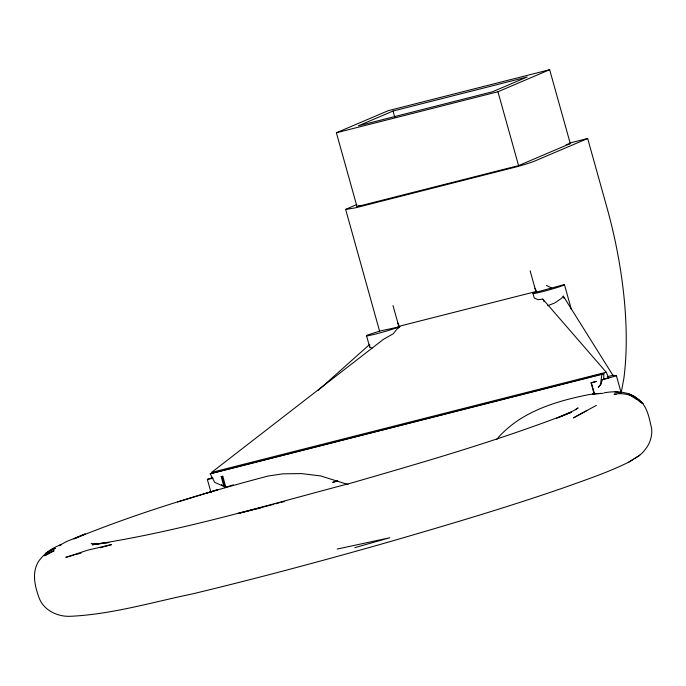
<?xml version="1.0" encoding="UTF-8"?>
<svg xmlns="http://www.w3.org/2000/svg" width="686" height="686" viewBox="0 0 686 686"><rect width="100%" height="100%" fill="white"/><g stroke="black" fill="none" stroke-linecap="round" stroke-linejoin="round"><path stroke-width="1.03" d="M603.826 373.527L601.871 374.359L600.499 384.469L598.269 387.401L601.116 384.203L602.042 379.847L603.757 379.109L603.826 373.527L210.182 473.777L214.701 482.395L223.868 486.331L221.175 476.684L222.796 476.273L225.831 487.18L224.485 487.677M372.001 348.188L369.677 347.013L369.72 345.255M591.032 382.805L596.597 381.39L591.032 382.805L593.913 393.121L593.218 394.038L588.862 394.622C555.248 401.267 519.388 412.192 496.681 439.469M613.31 375.937L563.309 296.146L561.585 298.299L554.691 302.998L547.78 305.699M59.416 545.696L61.131 544.624C52.119 547.788 44.153 553.568 38.587 561.354C31.607 572.699 34.797 585.93 39.008 597.617C43.527 610.274 57.53 616.911 70.341 616.294C111.852 614.39 152.163 602.231 192.689 593.853C259.634 577.723 326.159 559.879 392.375 540.962C450.299 524.104 508.197 507.048 565.195 487.232C586.633 479.557 608.311 472.26 628.753 462.15C634.619 458.291 641.453 455.281 645.415 449.193C650.088 443.456 652.343 435.987 651.657 428.63C649.05 417.791 647.361 405.169 637.32 398.497C627.87 391.209 615.239 390.806 603.98 392.864M317.995 390.548L369.737 344.372M603.757 379.109L608.714 377.857L606.235 372.241L211.58 472.414L383.706 339.141L393.232 333.782L397.417 328.525L399.629 326.81L397.889 323.063L393.009 305.596M575.683 409.808L578.118 407.913L573.307 410.837L556.646 418.271M564.424 284.553L563.412 285.316A16.498 0.918 -15.6 0 1 542.746 291.593A16.498 0.918 -15.6 0 1 534.017 292.785L564.424 284.553L571.327 309.283M59.022 545.687L66.491 541.537L85.244 533.957L73.805 538.887C136.797 513.162 202.301 493.345 268.055 476.05L282.821 473.837L301.574 473.597L320.679 475.938L348.162 484.565M628.753 462.15L633.684 459.071M634.782 458.359L639.824 455.204M586.659 410.665L573.436 417.911L596.357 405.366M379.624 331.287L345.65 209.41L356.874 204.454M336.38 132.767L388.087 110.72L549.658 69.706L570.28 143.563L518.573 165.609L357.003 206.623L336.38 132.767L497.95 91.752L549.658 69.706M393.035 111.038L358.426 125.787L492.574 91.735L527.182 76.986L393.035 111.038L394.759 117.22M357.003 206.623L359.927 205.371M607.264 376.76L613.164 375.259L616.405 375.757L621.173 392.821L623.883 378.269A219.451 85.613 75.8 0 0 606.818 207.078L587.662 138.495L535.157 160.884A21.952 1.226 -15.6 0 1 517.373 166.621L355.142 207.901L345.65 209.41M558.91 417.362L571.687 412.14C500.145 440.086 426.255 461.335 352.544 482.67C266.314 505.299 180.538 531.298 92.241 544.795L103.689 543.209M211.031 492.565L207.344 479.385L212.248 477.79M221.175 476.684L222.796 476.273M233.36 484.856L225.831 487.18M177.691 501.989L217.985 489.624L205.834 493.354M337.443 480.903L332.676 482.361L337.744 480.963M602.042 379.847L616.405 375.757M354.859 547.634L389.837 537.738L337.203 549.066M73.934 555.085L65.822 557.349L87.697 550.163L111.441 544.624L100.293 547.737M75.957 554.52L81.025 553.105M273.783 504.304L237.519 513.617L253.083 509.758M275.858 503.773L278.962 502.975M281.037 502.444L284.15 501.646M569.997 142.98L587.662 138.495M566.139 144.617L570.28 143.563M210.182 473.777L601.871 374.359M255.158 509.252L261.383 507.709M207.344 479.385L213.037 478.271M105.764 542.926L108.885 542.497L98.269 543.655L91.212 543.604M606.235 372.241L542.84 299.13L538.03 299.662L534.248 297.981L533.013 293.548M600.756 393.361L592.541 394.047L603.071 393.335M594.419 394.073L592.541 394.047L594.419 394.073L593.913 393.121M616.122 394.33L614.039 394.236C622.931 392.555 631.9 394.647 639.129 400.152M614.502 391.826L621.062 392.778M617.52 392.426L619.527 392.821M546.425 285.359L551.33 287.94M627.904 393.344L634.619 396.602L642.885 403.565L639.361 401.267M397.889 323.063L398.815 326.365L399.629 326.81L379.83 331.038L367.559 335.034A16.498 0.918 -15.6 0 0 376.254 333.859A16.498 0.918 -15.6 0 0 396.954 327.574L397.82 326.913L397.417 328.525L400.898 325.833L535.912 291.559L536.598 291.927L535.912 291.559L530.124 270.79M629.688 394.956L636.719 399.544M221.449 484.745L223.868 486.331M637.594 399.955L642.885 403.565M542.84 299.13L544.17 301.754M535.029 288.257L536.778 291.996M591.426 382.865L594.53 393.996M563.309 296.146L563.875 298.204M497.95 91.752L518.573 165.609M366.547 335.806L369.677 347.013M222.058 476.513L225.111 487.446M398.815 326.365L399.029 327.308M49.289 552.899L44.684 555.814L54.1 550.772L49.289 552.899M49.992 550.661L45.396 553.542L55.429 548.294L49.992 550.661"/></g></svg>
